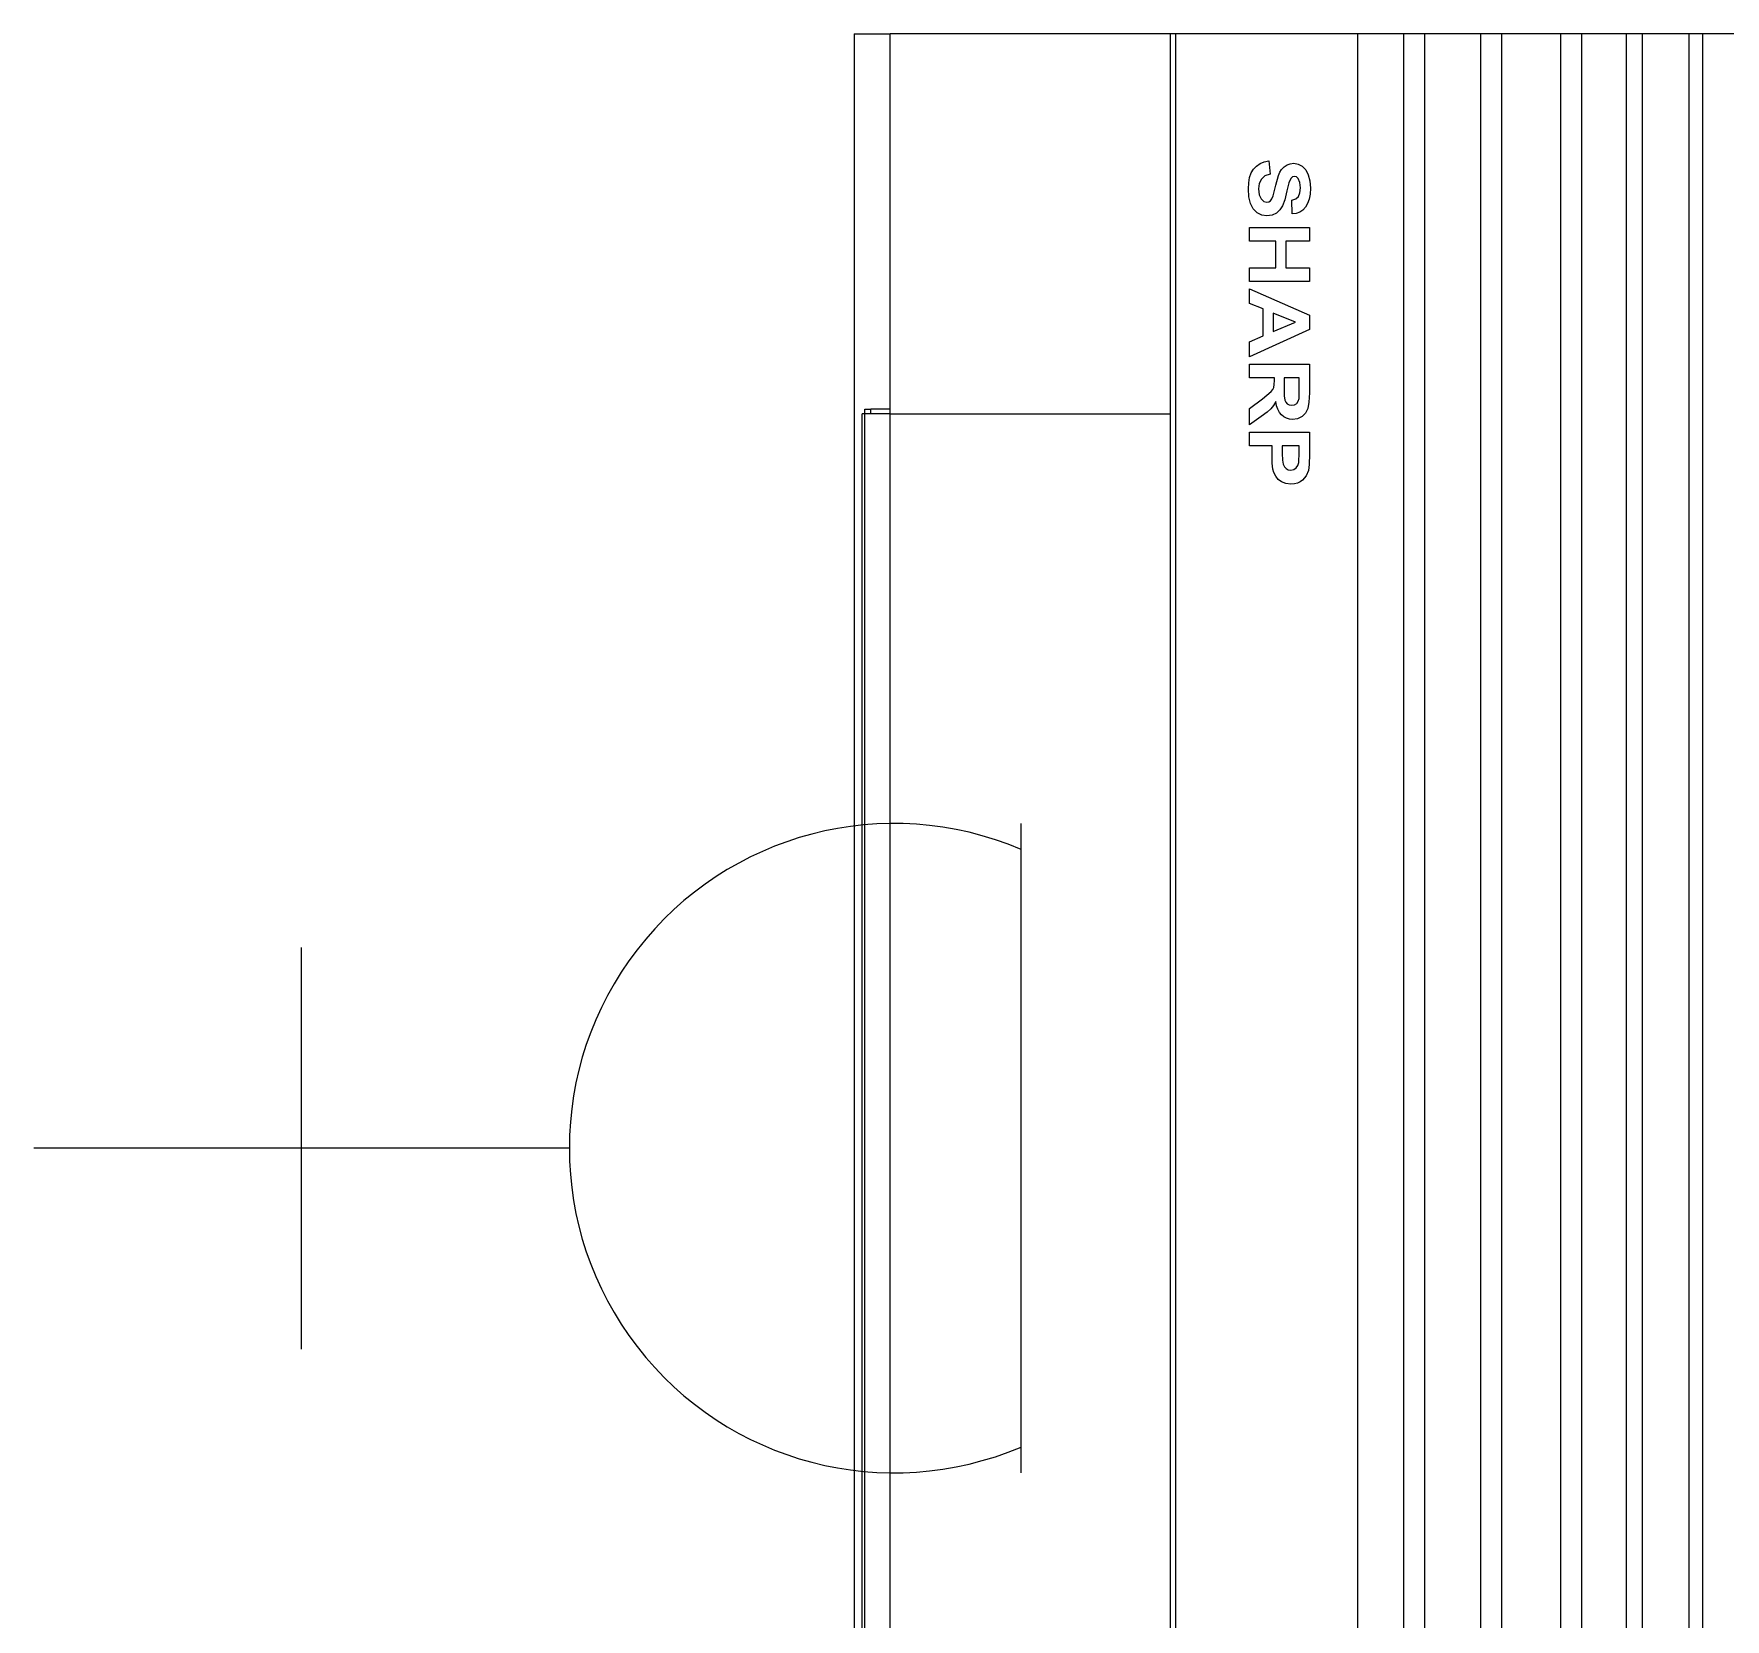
# Model space of a CAD drawing. Header units: inches. Extents: x -106706990 to 300603, y -86718466 to 1728185.
# Drawn here: x 153954 to 154664, y 29015 to 29681 of the extents above; entities that cross this region are included whole.
import ezdxf

# ---------------------------------------------------------------- set-up
doc = ezdxf.new("R2010")
doc.units = ezdxf.units.IN
doc.header["$MEASUREMENT"] = 0
doc.linetypes.add('DASHED2', pattern=[0.375, 0.25, -0.125])
for name, color, linetype in [('Edges', 7, 'Continuous'), ('ELECT', 6, 'Continuous'), ('elk_LAMPU', 6, 'Continuous')]:
    doc.layers.add(name, color=color, linetype=linetype)
doc.layers.get('elk_LAMPU').off()

# ---------------------------------------------------------------- blocks, each defined once
blk = doc.blocks.new('air con')
at = {"layer": 'Edges'}
for p, q in [((71.402, 27.871), (71.402, 27.226)), ((152.402, 27.226), (71.402, 27.226)), ((71.402, 27.226), (71.402, 27.024)), ((71.402, 27.024), (71.402, 26.349)), ((152.402, 27.024), (71.402, 27.024)), ((152.402, 26.349), (71.402, 26.349)), ((71.402, 26.349), (71.402, 26.117)), ((152.402, 26.117), (71.402, 26.117)), ((71.402, 26.117), (71.402, 25.469)), ((152.402, 25.469), (71.402, 25.469)), ((71.402, 25.469), (71.402, 25.162)), ((152.402, 25.162), (71.402, 25.162)), ((71.402, 25.162), (71.402, 24.304)), ((152.402, 24.304), (71.402, 24.304)), ((71.402, 24.304), (71.402, 24.002)), ((152.402, 24.002), (71.402, 24.002)), ((71.402, 24.002), (71.402, 23.184)), ((71.402, 23.184), (71.402, 22.883)), ((152.402, 23.184), (71.402, 23.184)), ((152.402, 22.883), (71.402, 22.883)), ((71.402, 22.883), (71.402, 22.213)), ((152.402, 22.213), (71.402, 22.213)), ((71.402, 22.213), (71.402, 19.568)), ((73.294, 21.346), (73.326, 21.406)), ((73.326, 21.406), (73.378, 21.457)), ((73.378, 21.457), (73.448, 21.494)), ((73.448, 21.494), (73.537, 21.517)), ((73.537, 21.517), (73.642, 21.525)), ((73.64, 21.379), (73.563, 21.371)), ((73.713, 21.372), (73.64, 21.379)), ((73.642, 21.525), (73.729, 21.52)), ((73.729, 21.52), (73.804, 21.507)), ((73.804, 21.507), (73.868, 21.484)), ((73.868, 21.484), (73.921, 21.453)), ((73.921, 21.453), (73.962, 21.414)), ((73.962, 21.414), (73.992, 21.369)), ((74.215, 20.639), (74.215, 21.51)), ((74.215, 21.51), (74.413, 21.51)), ((74.413, 21.51), (74.413, 21.167)), ((74.802, 21.167), (74.802, 21.51)), ((74.802, 21.51), (75.001, 21.51)), ((75.001, 21.51), (75.001, 20.639)), ((75.106, 20.639), (75.489, 21.51)), ((75.489, 21.51), (75.699, 21.51)), ((75.699, 21.51), (76.093, 20.639)), ((76.199, 20.639), (76.199, 21.51)), ((76.199, 21.51), (76.616, 21.51)), ((76.616, 21.51), (76.752, 21.504)), ((76.752, 21.504), (76.845, 21.486)), ((76.845, 21.486), (76.91, 21.454)), ((76.91, 21.454), (76.96, 21.403)), ((76.96, 21.403), (76.992, 21.338)), ((77.19, 20.639), (77.19, 21.51)), ((77.19, 21.51), (77.508, 21.51)), ((77.508, 21.51), (77.658, 21.506)), ((77.658, 21.506), (77.744, 21.497)), ((77.744, 21.497), (77.822, 21.465)), ((77.822, 21.465), (77.886, 21.411)), ((77.886, 21.411), (77.911, 21.376)), ((77.911, 21.376), (77.929, 21.336)), ((73.283, 21.282), (73.294, 21.346)), ((73.289, 21.232), (73.283, 21.282)), ((73.306, 21.186), (73.289, 21.232)), ((73.334, 21.144), (73.306, 21.186)), ((73.374, 21.106), (73.334, 21.144)), ((73.481, 21.324), (73.473, 21.293)), ((73.473, 21.293), (73.48, 21.265)), ((73.48, 21.265), (73.502, 21.241)), ((73.504, 21.347), (73.481, 21.324)), ((73.502, 21.241), (73.567, 21.212)), ((73.563, 21.371), (73.504, 21.347)), ((73.567, 21.212), (73.685, 21.182)), ((73.685, 21.182), (73.811, 21.152)), ((73.766, 21.35), (73.713, 21.372)), ((73.8, 21.311), (73.766, 21.35)), ((73.82, 21.253), (73.8, 21.311)), ((73.811, 21.152), (73.899, 21.12)), ((74.019, 21.261), (73.82, 21.253)), ((73.992, 21.369), (74.011, 21.318)), ((74.011, 21.318), (74.019, 21.261)), ((74.413, 21.167), (74.802, 21.167)), ((75.592, 21.306), (75.459, 20.983)), ((75.727, 20.983), (75.592, 21.306)), ((76.552, 21.362), (76.397, 21.362)), ((76.397, 21.362), (76.397, 21.141)), ((76.397, 21.141), (76.544, 21.141)), ((76.544, 21.141), (76.66, 21.144)), ((76.697, 21.359), (76.552, 21.362)), ((76.66, 21.144), (76.722, 21.152)), ((76.74, 21.347), (76.697, 21.359)), ((76.722, 21.152), (76.754, 21.167)), ((76.772, 21.325), (76.74, 21.347)), ((76.754, 21.167), (76.778, 21.189)), ((76.791, 21.294), (76.772, 21.325)), ((76.778, 21.189), (76.793, 21.218)), ((76.798, 21.254), (76.791, 21.294)), ((76.793, 21.218), (76.798, 21.254)), ((76.966, 21.138), (76.938, 21.104)), ((76.986, 21.176), (76.966, 21.138)), ((76.999, 21.219), (76.986, 21.176)), ((76.992, 21.338), (77.003, 21.266)), ((77.003, 21.266), (76.999, 21.219)), ((77.388, 21.362), (77.388, 21.115)), ((77.484, 21.362), (77.388, 21.362)), ((77.627, 21.356), (77.484, 21.362)), ((77.595, 21.119), (77.654, 21.129)), ((77.671, 21.343), (77.627, 21.356)), ((77.654, 21.129), (77.689, 21.146)), ((77.707, 21.318), (77.671, 21.343)), ((77.689, 21.146), (77.716, 21.172)), ((77.731, 21.283), (77.707, 21.318)), ((77.716, 21.172), (77.733, 21.203)), ((77.738, 21.239), (77.731, 21.283)), ((77.733, 21.203), (77.738, 21.239)), ((77.935, 21.168), (77.91, 21.107)), ((77.929, 21.336), (77.939, 21.291)), ((77.943, 21.242), (77.935, 21.168)), ((77.939, 21.291), (77.943, 21.242)), ((73.247, 20.922), (73.441, 20.939)), ((73.262, 20.853), (73.247, 20.922)), ((73.412, 21.082), (73.374, 21.106)), ((73.462, 21.059), (73.412, 21.082)), ((73.441, 20.939), (73.467, 20.864)), ((73.598, 21.02), (73.462, 21.059)), ((73.757, 20.982), (73.598, 21.02)), ((73.8, 20.965), (73.757, 20.982)), ((73.828, 20.944), (73.8, 20.965)), ((73.843, 20.92), (73.828, 20.944)), ((73.836, 20.847), (73.848, 20.892)), ((73.848, 20.892), (73.843, 20.92)), ((73.899, 21.12), (73.961, 21.081)), ((73.961, 21.081), (74.008, 21.031)), ((74.008, 21.031), (74.037, 20.968)), ((74.047, 20.892), (74.035, 20.82)), ((74.037, 20.968), (74.047, 20.892)), ((74.802, 21.02), (74.413, 21.02)), ((74.413, 21.02), (74.413, 20.639)), ((74.802, 20.639), (74.802, 21.02)), ((75.459, 20.983), (75.727, 20.983)), ((76.437, 21.002), (76.397, 21.002)), ((76.397, 21.002), (76.397, 20.639)), ((76.496, 21), (76.437, 21.002)), ((76.537, 20.993), (76.496, 21)), ((76.568, 20.979), (76.537, 20.993)), ((76.597, 20.956), (76.568, 20.979)), ((76.702, 20.828), (76.597, 20.956)), ((76.804, 21.034), (76.743, 21.023)), ((76.743, 21.023), (76.802, 20.988)), ((76.802, 20.988), (76.849, 20.95)), ((76.856, 21.052), (76.804, 21.034)), ((76.849, 20.95), (76.899, 20.895)), ((76.901, 21.075), (76.856, 21.052)), ((76.899, 20.895), (76.962, 20.809)), ((76.938, 21.104), (76.901, 21.075)), ((77.388, 21.115), (77.497, 21.115)), ((77.518, 20.967), (77.388, 20.967)), ((77.388, 20.967), (77.388, 20.639)), ((77.497, 21.115), (77.595, 21.119)), ((77.637, 20.97), (77.518, 20.967)), ((77.724, 20.98), (77.637, 20.97)), ((77.776, 20.995), (77.724, 20.98)), ((77.827, 21.021), (77.776, 20.995)), ((77.873, 21.058), (77.827, 21.021)), ((77.91, 21.107), (77.873, 21.058)), ((73.287, 20.793), (73.262, 20.853)), ((73.322, 20.742), (73.287, 20.793)), ((73.367, 20.7), (73.322, 20.742)), ((73.422, 20.666), (73.367, 20.7)), ((73.488, 20.642), (73.422, 20.666)), ((73.467, 20.864), (73.511, 20.812)), ((73.565, 20.628), (73.488, 20.642)), ((73.511, 20.812), (73.574, 20.782)), ((73.574, 20.782), (73.655, 20.772)), ((73.655, 20.772), (73.739, 20.781)), ((73.739, 20.781), (73.8, 20.808)), ((73.867, 20.655), (73.771, 20.631)), ((73.8, 20.808), (73.836, 20.847)), ((73.943, 20.695), (73.867, 20.655)), ((74, 20.752), (73.943, 20.695)), ((74.035, 20.82), (74, 20.752)), ((74.413, 20.639), (74.215, 20.639)), ((75.001, 20.639), (74.802, 20.639)), ((75.317, 20.639), (75.106, 20.639)), ((75.398, 20.837), (75.317, 20.639)), ((75.791, 20.837), (75.398, 20.837)), ((75.877, 20.639), (75.791, 20.837)), ((76.093, 20.639), (75.877, 20.639)), ((76.397, 20.639), (76.199, 20.639)), ((76.845, 20.639), (76.702, 20.828)), ((77.082, 20.639), (76.845, 20.639)), ((76.962, 20.809), (77.082, 20.639)), ((77.388, 20.639), (77.19, 20.639)), ((73.653, 20.623), (73.565, 20.628)), ((73.771, 20.631), (73.653, 20.623)), ((152.402, 19.568), (71.402, 19.568)), ((71.402, 19.568), (71.402, 19.493)), ((152.402, 19.493), (71.402, 19.493)), ((71.402, 19.493), (71.402, 15.42)), ((76.921, 15.42), (76.921, 19.493)), ((76.921, 18.47), (76.921, 18.812)), ((76.921, 18.133), (76.921, 18.47)), ((76.921, 17.803), (76.921, 18.133)), ((76.921, 17.48), (76.921, 17.803)), ((76.921, 17.163), (76.921, 17.48)), ((76.921, 16.853), (76.921, 17.163)), ((76.921, 16.551), (76.921, 16.853)), ((76.921, 16.256), (76.921, 16.551)), ((76.921, 15.969), (76.921, 16.256)), ((76.921, 15.69), (76.921, 15.969)), ((76.921, 15.42), (76.921, 15.69)), ((76.855, 15.42), (71.402, 15.42)), ((71.402, 14.898), (71.402, 15.42)), ((76.921, 15.42), (76.855, 15.42)), ((76.855, 15.42), (76.855, 15.142)), ((76.921, 15.42), (76.921, 15.142)), ((146.421, 15.42), (76.921, 15.42)), ((76.921, 15.142), (76.855, 15.142)), ((76.855, 15.051), (76.855, 15.142)), ((76.921, 15.051), (76.855, 15.051)), ((76.921, 15.142), (76.921, 15.051)), ((146.421, 15.051), (76.921, 15.051)), ((76.921, 15.051), (76.921, 15.012)), ((146.421, 15.012), (76.921, 15.012)), ((71.402, 14.898), (152.402, 14.898))]:
    blk.add_line(p, q, dxfattribs=at)
blk = doc.blocks.new('SOCKET(in)')
at = {"layer": 'ELECT', "color": 6}
for p, q in [((86605160.04, -1198079.24), (86605160.04, -1197854.24)), ((86605075.66, -1197966.74), (86605244.41, -1197966.74)), ((86605023.63, -1198268.99), (86605296.44, -1198268.99))]:
    blk.add_line(p, q, dxfattribs=at)
blk.add_arc((86605160.04, -1198215.64), 136.41, 336.97635, 203.02365, dxfattribs=at)

msp = doc.modelspace()

# ---------------------------------------------------------------- block references
at = {"xscale": 28.92590521224616, "yscale": 28.92590521224616, "zscale": 28.92590521224616, "rotation": 270}
msp.add_blockref('air con', (153867.63, 31746.14), dxfattribs=at)
at = {"layer": 'elk_LAMPU', "color": 0, "linetype": 'DASHED2', "lineweight": 18, "rotation": 90}
msp.add_blockref('SOCKET(in)', (-1043900.31, -86575947.45), dxfattribs=at)

doc.saveas('drawing.dxf')
